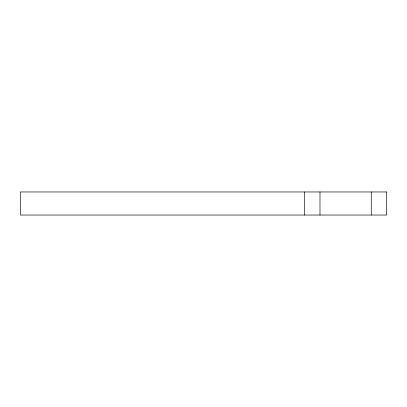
<?xml version="1.0" encoding="UTF-8"?>
<svg xmlns="http://www.w3.org/2000/svg" width="407" height="407" viewBox="0 0 407 407"><rect width="100%" height="100%" fill="white"/><g stroke="black" fill="none" stroke-linecap="round" stroke-linejoin="round"><path stroke-width="0.61" d="M371.265 191.962L371.265 215.038M319.988 191.962L319.988 215.038M304.604 191.962L304.604 215.038M386.65 191.962L20.35 191.962L20.35 215.038L386.65 215.038L386.65 191.962"/></g></svg>
